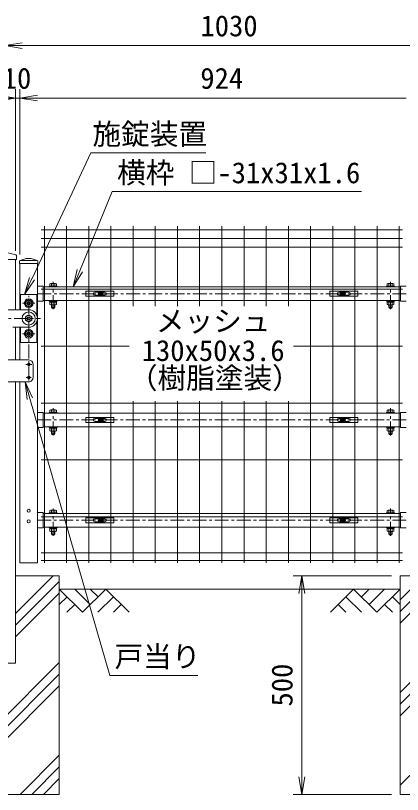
# Model space of a CAD drawing. Units: millimetres, scale not verified. Extents: x -4200 to 4200, y -2970 to 2970.
# Drawn here: x -2619 to -1734, y -722 to 1060 of the extents above; entities that cross this region are included whole.
import ezdxf
from ezdxf.enums import TextEntityAlignment as Align

# ---------------------------------------------------------------- set-up
doc = ezdxf.new("R2010")
doc.units = ezdxf.units.MM
doc.header["$LTSCALE"] = 20
doc.linetypes.add('USER1', pattern=[50.8, 31.75, -6.35, 6.35, -6.35])
for name, color, linetype, lineweight in [('0-0_D-STR-TXT', 7, 'Continuous', 9), ('0-1_LAYER04', 7, 'Continuous', 9), ('0-2_D-BGD', 7, 'Continuous', 9), ('0-3_D-BMK', 2, 'USER1', 13), ('0-4_D-STR1', 1, 'Continuous', 18), ('0-5_D-STR-DIM', 7, 'Continuous', 9), ('0-6_0', 7, 'Continuous', 9), ('0-7_D-DCR-HCH', 7, 'Continuous', 9), ('0-8_D-STR3', 3, 'Continuous', 13), ('0-9_LAYER06', 7, 'Continuous', 9), ('0-A_Defpoints', 6, 'Continuous', 18), ('0-B_D-STR2', 7, 'Continuous', 9)]:
    doc.layers.add(name, color=color, linetype=linetype, lineweight=lineweight)
doc.styles.add('ＭＳ ゴシック', font='')
doc.styles.get('ＭＳ ゴシック').set_extended_font_data('MS Gothic')

# ---------------------------------------------------------------- blocks, each defined once
blk = doc.blocks.new('_Open')
at = {"layer": '0-6_0'}
blk.add_line((-20, 3.33), (0, 0), dxfattribs=at)
blk.add_lwpolyline([(-20, -3.33), (0, 0), (-20, 0)], dxfattribs=at)
blk = doc.blocks.new('U5')
at = {"layer": '0-3_D-BMK'}
for p, q in [((1720, 12208), (1720, 13449.8)), ((17160, 12208), (17160, 13449.8)), ((1000, 12915), (17880, 12915)), ((317.5, 12480), (882.5, 12480)), ((600, 8940), (600, 12820)), ((-1084.3, 11780), (1136.8, 11780)), ((317.5, 11080), (882.5, 11080)), ((462.3, 9680), (737.7, 9680)), ((479.8, 9080), (720.2, 9080)), ((1720, 6428), (1720, 7669.8)), ((17160, 6428), (17160, 7669.8)), ((17880, 7135), (1000, 7135)), ((1720, 1837), (1720, 3078.8)), ((17160, 1837), (17160, 3078.8)), ((17880, 2544), (1000, 2544))]:
    blk.add_line(p, q, dxfattribs=at)
at = {"layer": '0-4_D-STR1'}
for p, q in [((180, 14392), (180, 14300)), ((1020, 14300), (180, 14300)), ((200, 14300), (200, 12180)), ((213.8, 14437.9), (480, 14520)), ((979.2, 14440), (228, 14440)), ((720, 14520), (480, 14520)), ((986.2, 14437.9), (720, 14520)), ((1000, 14300), (1000, 600)), ((1020, 14392), (1020, 14300)), ((1000, 13265), (1260, 13265)), ((1260, 13265), (1260, 12565)), ((1260, 13225), (17620, 13225)), ((17620, 13265), (17620, 12565)), ((17880, 13265), (17620, 13265)), ((1000, 12565), (1260, 12565)), ((1260, 12605), (17620, 12605)), ((17880, 12565), (17620, 12565)), ((200, 11380), (200, 9880)), ((200, 8880), (200, 600)), ((1000, 7485), (1260, 7485)), ((1260, 7485), (1260, 6785)), ((17880, 7485), (17620, 7485)), ((17620, 7485), (17620, 6785)), ((1260, 7445), (17620, 7445)), ((1000, 6785), (1260, 6785)), ((1260, 6825), (17620, 6825)), ((17880, 6785), (17620, 6785)), ((1000, 2894), (1260, 2894)), ((1260, 2894), (1260, 2194)), ((1260, 2854), (17620, 2854)), ((17880, 2894), (17620, 2894)), ((17620, 2894), (17620, 2194)), ((1000, 2194), (1260, 2194)), ((1260, 2234), (17620, 2234)), ((17880, 2194), (17620, 2194)), ((200, 600), (1000, 600))]:
    blk.add_line(p, q, dxfattribs=at)
for centre in [(600, 2980), (600, 2500)]:
    blk.add_circle(centre, 70, dxfattribs=at)
for centre, start, end in [((228, 14392), 90, 180), ((972, 14392), 0, 72.84994)]:
    blk.add_arc(centre, 48, start, end, dxfattribs=at)
at = {"layer": '0-8_D-STR3'}
for p, q in [((1540, 13257), (1540, 13225)), ((1540, 13257), (1900, 13257)), ((1540, 13225), (1900, 13225)), ((1570, 13257), (1570, 13366)), ((1870.1, 13257), (1570, 13257)), ((1832.5, 13377.1), (1607.5, 13377.1)), ((1645, 13257), (1645, 13366)), ((1795, 13257), (1795, 13366)), ((1870.1, 13257), (1870.1, 13366)), ((1900, 13257), (1900, 13225)), ((16980, 13257), (16980, 13225)), ((17340, 13257), (16980, 13257)), ((17340, 13225), (16980, 13225)), ((17010, 13257), (17010, 13366)), ((17010, 13257), (17310, 13257)), ((17047.5, 13377.1), (17272.5, 13377.1)), ((17085, 13257), (17085, 13366)), ((17235, 13257), (17235, 13366)), ((17310, 13257), (17310, 13366)), ((17340, 13257), (17340, 13225)), ((980, 12880), (220, 12880)), ((220, 12880), (220, 12180)), ((980, 11904.9), (980, 12880)), ((600, 12641.7), (460, 12560.8)), ((460, 12399.2), (460, 12560.8)), ((600, 12641.7), (740, 12560.8)), ((740, 12399.2), (740, 12560.8)), ((1540, 12605), (1540, 12573)), ((1540, 12605), (1900, 12605)), ((1540, 12573), (1900, 12573)), ((1570, 12533), (1570, 12414)), ((1645, 12533), (1645, 12414)), ((1727.5, 12533), (1704.4, 12573)), ((1741.4, 12533), (1718.3, 12573)), ((1795, 12533), (1795, 12414)), ((1870.1, 12533), (1870.1, 12414)), ((1900, 12605), (1900, 12573)), ((16980, 12605), (16980, 12573)), ((17340, 12605), (16980, 12605)), ((17340, 12573), (16980, 12573)), ((17010, 12533), (17010, 12414)), ((17085, 12533), (17085, 12414)), ((17138.6, 12533), (17161.7, 12573)), ((17152.5, 12533), (17175.6, 12573)), ((17235, 12533), (17235, 12414)), ((17310, 12533), (17310, 12414)), ((17340, 12605), (17340, 12573)), ((-360, 12180), (600, 12180)), ((600, 12318.3), (460, 12399.2)), ((600, 12318.3), (740, 12399.2)), ((1607.5, 12403), (1832.5, 12403)), ((1640, 12277), (1640, 12403)), ((1640, 12277), (1660, 12257)), ((1640, 12277), (1800, 12277)), ((1660, 12257), (1660, 12403)), ((1780, 12257), (1660, 12257)), ((1780, 12257), (1780, 12403)), ((1780, 12257), (1800, 12277)), ((1800, 12277), (1800, 12403)), ((17272.5, 12403), (17047.5, 12403)), ((17080, 12277), (17080, 12403)), ((17100, 12257), (17080, 12277)), ((17240, 12277), (17080, 12277)), ((17100, 12257), (17100, 12403)), ((17100, 12257), (17220, 12257)), ((17220, 12257), (17220, 12403)), ((17240, 12277), (17220, 12257)), ((17240, 12277), (17240, 12403)), ((600, 11941.7), (460, 11860.8)), ((460, 11699.2), (460, 11860.8)), ((600, 11941.7), (740, 11860.8)), ((740, 11699.2), (740, 11860.8)), ((600, 11618.3), (460, 11699.2)), ((600, 11618.3), (740, 11699.2)), ((980, 11655.1), (980, 10680)), ((-120, 11380), (600, 11380)), ((220, 10680), (220, 11380)), ((600, 11241.7), (460, 11160.8)), ((600, 11241.7), (460, 11160.8)), ((460, 10999.2), (460, 11160.8)), ((460, 11160.8), (460, 10999.2)), ((600, 11241.7), (740, 11160.8)), ((600, 11241.7), (740, 11160.8)), ((740, 10999.2), (740, 11160.8)), ((740, 11160.8), (740, 10999.2)), ((600, 10918.3), (460, 10999.2)), ((600, 10918.3), (460, 10999.2)), ((600, 10918.3), (740, 10999.2)), ((600, 10918.3), (740, 10999.2)), ((980, 10680), (220, 10680)), ((-400, 9880), (600, 9880)), ((800, 9080), (800, 9680)), ((-400, 8880), (600, 8880)), ((1570, 7477), (1570, 7586)), ((1832.5, 7597.1), (1607.5, 7597.1)), ((1645, 7477), (1645, 7586)), ((1795, 7477), (1795, 7586)), ((1870, 7477), (1870, 7586)), ((17009.9, 7477), (17009.9, 7586)), ((17047.4, 7597.1), (17272.5, 7597.1)), ((17084.9, 7477), (17084.9, 7586)), ((17235, 7477), (17235, 7586)), ((17310, 7477), (17310, 7586)), ((1540, 7477), (1540, 7445)), ((1540, 7477), (1900, 7477)), ((1540, 7445), (1900, 7445)), ((1870, 7477), (1570, 7477)), ((1900, 7477), (1900, 7445)), ((16980, 7477), (16980, 7445)), ((17340, 7477), (16980, 7477)), ((17340, 7445), (16980, 7445)), ((17009.9, 7477), (17310, 7477)), ((17340, 7477), (17340, 7445)), ((1540, 6825), (1540, 6793)), ((1540, 6825), (1900, 6825)), ((1540, 6793), (1900, 6793)), ((1727.5, 6753), (1704.4, 6793)), ((1741.4, 6753), (1718.3, 6793)), ((1900, 6825), (1900, 6793)), ((16980, 6825), (16980, 6793)), ((17340, 6825), (16980, 6825)), ((17340, 6793), (16980, 6793)), ((17138.6, 6753), (17161.7, 6793)), ((17152.5, 6753), (17175.5, 6793)), ((17340, 6825), (17340, 6793)), ((1570, 6753), (1570, 6634)), ((1607.5, 6623), (1832.5, 6623)), ((1640, 6497), (1640, 6623)), ((1640, 6497), (1660, 6477)), ((1640, 6497), (1800, 6497)), ((1645, 6753), (1645, 6634)), ((1660, 6477), (1660, 6623)), ((1780, 6477), (1660, 6477)), ((1780, 6477), (1780, 6623)), ((1780, 6477), (1800, 6497)), ((1795, 6753), (1795, 6634)), ((1800, 6497), (1800, 6623)), ((1870, 6753), (1870, 6634)), ((17009.9, 6753), (17009.9, 6634)), ((17272.5, 6623), (17047.4, 6623)), ((17080, 6497), (17080, 6623)), ((17100, 6477), (17080, 6497)), ((17240, 6497), (17080, 6497)), ((17084.9, 6753), (17084.9, 6634)), ((17100, 6477), (17100, 6623)), ((17100, 6477), (17220, 6477)), ((17220, 6477), (17220, 6623)), ((17240, 6497), (17220, 6477)), ((17235, 6753), (17235, 6634)), ((17240, 6497), (17240, 6623)), ((17310, 6753), (17310, 6634)), ((1540, 2886), (1540, 2854)), ((1540, 2886), (1900, 2886)), ((1540, 2854), (1900, 2854)), ((1570, 2886), (1570, 2995)), ((1870, 2886), (1570, 2886)), ((1832.5, 3006.1), (1607.5, 3006.1)), ((1645, 2886), (1645, 2995)), ((1795, 2886), (1795, 2995)), ((1870, 2886), (1870, 2995)), ((1900, 2886), (1900, 2854)), ((16980, 2886), (16980, 2854)), ((17340, 2886), (16980, 2886)), ((17340, 2854), (16980, 2854)), ((17009.9, 2886), (17009.9, 2995)), ((17009.9, 2886), (17310, 2886)), ((17047.4, 3006.1), (17272.5, 3006.1)), ((17084.9, 2886), (17084.9, 2995)), ((17235, 2886), (17235, 2995)), ((17310, 2886), (17310, 2995)), ((17340, 2886), (17340, 2854)), ((1540, 2234), (1540, 2202)), ((1540, 2234), (1900, 2234)), ((1540, 2202), (1900, 2202)), ((1570, 2162), (1570, 2043)), ((1645, 2162), (1645, 2043)), ((1727.5, 2162), (1704.4, 2202)), ((1741.4, 2162), (1718.3, 2202)), ((1795, 2162), (1795, 2043)), ((1870, 2162), (1870, 2043)), ((1900, 2234), (1900, 2202)), ((16980, 2234), (16980, 2202)), ((17340, 2234), (16980, 2234)), ((17340, 2202), (16980, 2202)), ((17009.9, 2162), (17009.9, 2043)), ((17084.9, 2162), (17084.9, 2043)), ((17138.6, 2162), (17161.7, 2202)), ((17152.5, 2162), (17175.5, 2202)), ((17235, 2162), (17235, 2043)), ((17310, 2162), (17310, 2043)), ((17340, 2234), (17340, 2202)), ((1607.5, 2032), (1832.5, 2032)), ((1640, 1906), (1640, 2032)), ((1640, 1906), (1660, 1886)), ((1640, 1906), (1800, 1906)), ((1660, 1886), (1660, 2032)), ((1780, 1886), (1660, 1886)), ((1780, 1886), (1780, 2032)), ((1780, 1886), (1800, 1906)), ((1800, 1906), (1800, 2032)), ((17272.5, 2032), (17047.4, 2032)), ((17080, 1906), (17080, 2032)), ((17100, 1886), (17080, 1906)), ((17240, 1906), (17080, 1906)), ((17100, 1886), (17100, 2032)), ((17100, 1886), (17220, 1886)), ((17220, 1886), (17220, 2032)), ((17240, 1906), (17220, 1886)), ((17240, 1906), (17240, 2032))]:
    blk.add_line(p, q, dxfattribs=at)
for points in [[(1874, 12533), (1566, 12533), (1566, 12573)], [(1874, 12533), (1874, 12573), (1566, 12573)], [(17006, 12533), (17314, 12533), (17314, 12573)], [(17006, 12533), (17006, 12573), (17314, 12573)], [(1874, 6753), (1566, 6753), (1566, 6793)], [(1874, 6753), (1874, 6793), (1566, 6793)], [(17006, 6753), (17314, 6753), (17314, 6793)], [(17006, 6753), (17006, 6793), (17314, 6793)], [(1874, 2162), (1566, 2162), (1566, 2202)], [(1874, 2162), (1874, 2202), (1566, 2202)], [(17006, 2162), (17314, 2162), (17314, 2202)], [(17006, 2162), (17006, 2202), (17314, 2202)]]:
    blk.add_lwpolyline(points, dxfattribs=at)
for centre, radius in [((600, 12480), 200), ((600, 12480), 140), ((600, 12480), 80), ((600, 12480), 70), ((600, 11780), 300), ((600, 11780), 140), ((600, 11780), 80), ((600, 11780), 70), ((600, 11080), 200), ((600, 11080), 200), ((600, 11080), 140), ((600, 11080), 140), ((600, 11080), 80), ((600, 11080), 80), ((600, 11080), 70), ((600, 11080), 70), ((600, 9680), 60), ((600, 9080), 60)]:
    blk.add_circle(centre, radius, dxfattribs=at)
for centre, radius, start, end in [((1607.5, 13308), 69.1, 57.13278, 122.86722), ((1720, 13117.2), 259.8, 73.22135, 106.77865), ((1832.5, 13308), 69.1, 57.13278, 122.86722), ((17047.5, 13308), 69.1, 57.13278, 122.86722), ((17160, 13117.2), 259.8, 73.22135, 106.77865), ((17272.5, 13308), 69.1, 57.13278, 122.86722), ((600, 11780), 400, 270, 89.99983), ((1607.5, 12472.1), 69.1, 237.13278, 302.86722), ((1720, 12662.8), 259.8, 253.22135, 286.77865), ((1832.5, 12472.1), 69.1, 237.13278, 302.86722), ((17047.5, 12472.1), 69.1, 237.13278, 302.86722), ((17160, 12662.8), 259.8, 253.22135, 286.77865), ((17272.5, 12472.1), 69.1, 237.13278, 302.86722), ((600, 9680), 200, 0, 90), ((600, 9080), 200, 270, 0.00001), ((1607.5, 7528), 69.1, 57.13278, 122.86722), ((1720, 7337.2), 259.8, 73.22135, 106.77865), ((1832.5, 7528), 69.1, 57.13278, 122.86722), ((17047.4, 7528), 69.1, 57.13278, 122.86722), ((17160, 7337.2), 259.8, 73.22135, 106.77865), ((17272.5, 7528), 69.1, 57.13278, 122.86722), ((1607.5, 6692.1), 69.1, 237.13278, 302.86722), ((1720, 6882.8), 259.8, 253.22135, 286.77865), ((1832.5, 6692.1), 69.1, 237.13278, 302.86722), ((17047.4, 6692.1), 69.1, 237.13278, 302.86722), ((17160, 6882.8), 259.8, 253.22135, 286.77865), ((17272.5, 6692.1), 69.1, 237.13278, 302.86722), ((1607.5, 2937), 69.1, 57.13278, 122.86722), ((1720, 2746.2), 259.8, 73.22135, 106.77865), ((1832.5, 2937), 69.1, 57.13278, 122.86722), ((17047.4, 2937), 69.1, 57.13278, 122.86722), ((17160, 2746.2), 259.8, 73.22135, 106.77865), ((17272.5, 2937), 69.1, 57.13278, 122.86722), ((1607.5, 2101.1), 69.1, 237.13278, 302.86722), ((1720, 2291.8), 259.8, 253.22135, 286.77865), ((1832.5, 2101.1), 69.1, 237.13278, 302.86722), ((17047.4, 2101.1), 69.1, 237.13278, 302.86722), ((17160, 2291.8), 259.8, 253.22135, 286.77865), ((17272.5, 2101.1), 69.1, 237.13278, 302.86722)]:
    blk.add_arc(centre, radius, start, end, dxfattribs=at)
at = {"layer": '0-9_LAYER06'}
for p, q in [((220, 12180), (220, 12180)), ((980, 11904.9), (980, 11904.9)), ((220, 11380), (220, 11380))]:
    blk.add_line(p, q, dxfattribs=at)
at = {"layer": '0-A_Defpoints'}
for centre in [(3900, 12915), (14980, 12915), (3900, 7135), (14980, 7135), (3900, 2544), (14980, 2544)]:
    blk.add_circle(centre, 80, dxfattribs=at)
blk = doc.blocks.new('A$C1aa64d16')
at = {"layer": '0-8_D-STR3'}
for p, q in [((-679.7, 120), (590.3, 120)), ((-679.7, -120), (-679.7, 120)), ((-274.7, 70), (-91.2, 70)), ((-37.1, 8.4), (-63, 7.9)), ((-63, 7.9), (-63, -7.9)), ((-7.9, 63), (-8.4, 37.1)), ((-7.9, 63), (7.9, 63)), ((7.9, 63), (8.4, 37.1)), ((37.1, 8.4), (63, 7.9)), ((63, 7.9), (63, -7.9)), ((91.2, 70), (185.3, 70)), ((-274.7, -70), (-91.2, -70)), ((-37.1, -8.4), (-63, -7.9)), ((-7.9, -63), (-8.4, -37.1)), ((37.1, -8.4), (63, -7.9)), ((91.2, -70), (185.3, -70))]:
    blk.add_line(p, q, dxfattribs=at)
for points in [[(-679.7, -120), (590.3, -120), (590.3, 120)], [(-7.9, -63), (7.9, -63), (8.4, -37.1)]]:
    blk.add_lwpolyline(points, dxfattribs=at)
for radius in [115, 105]:
    blk.add_circle((0, 0), radius, dxfattribs=at)
for centre, radius, start, end in [((-274.7, 0), 70, 90, 270), ((-38.1, 38.1), 29.8, 270, 0), ((38.1, 38.1), 29.8, 180, 270), ((185.3, 0), 70, 270, 90), ((-38.1, -38.1), 29.8, 0, 90), ((38.1, -38.1), 29.8, 90, 180)]:
    blk.add_arc(centre, radius, start, end, dxfattribs=at)
blk = doc.blocks.new('A$Cf29bf4b8')
at = {"layer": '0-8_D-STR3'}
for p, q in [((-590.3, 120), (679.7, 120)), ((-590.3, -120), (-590.3, 120)), ((-185.3, 70), (-91.2, 70)), ((-37.1, 8.4), (-63, 7.9)), ((-63, 7.9), (-63, -7.9)), ((-7.9, 63), (-8.4, 37.1)), ((-7.9, 63), (7.9, 63)), ((7.9, 63), (8.4, 37.1)), ((37.1, 8.4), (63, 7.9)), ((63, 7.9), (63, -7.9)), ((91.2, 70), (274.7, 70)), ((-185.3, -70), (-91.2, -70)), ((-37.1, -8.4), (-63, -7.9)), ((-7.9, -63), (-8.4, -37.1)), ((37.1, -8.4), (63, -7.9)), ((91.2, -70), (274.7, -70))]:
    blk.add_line(p, q, dxfattribs=at)
for points in [[(-590.3, -120), (679.7, -120), (679.7, 120)], [(-7.9, -63), (7.9, -63), (8.4, -37.1)]]:
    blk.add_lwpolyline(points, dxfattribs=at)
for radius in [115, 105]:
    blk.add_circle((0, 0), radius, dxfattribs=at)
for centre, radius, start, end in [((-185.3, 0), 70, 90, 270), ((-38.1, 38.1), 29.8, 270, 0), ((38.1, 38.1), 29.8, 180, 270), ((274.7, 0), 70, 270, 90), ((-38.1, -38.1), 29.8, 0, 90), ((38.1, -38.1), 29.8, 90, 180)]:
    blk.add_arc(centre, radius, start, end, dxfattribs=at)

msp = doc.modelspace()

# ---------------------------------------------------------------- linework, layer by layer
at = {"layer": '0-0_D-STR-TXT'}
for points in [[(-2183.62, 745.78), (-2446.95, 745.78), (-2581.36, 457.93)], [(-1826.95, 657.52), (-2397.54, 657.52), (-2472.08, 475.94)], [(-2202.14, -450.33), (-2403.2, -450.33), (-2586.28, 183.26)]]:
    msp.add_lwpolyline(points, dxfattribs=at)
at = {"layer": '0-1_LAYER04'}
for p, q in [((-2618.92, -222.32), (-2518.92, -222.32)), ((-1738.92, -222.32), (-1738.92, -722.31)), ((-1638.92, -222.32), (-1738.92, -222.32)), ((-1488.92, -722.31), (-1738.92, -722.31))]:
    msp.add_line(p, q, dxfattribs=at)
for points in [[(-2518.92, -722.31), (-2768.92, -722.31), (-2768.92, -222.32)], [(-2518.92, -722.31), (-2518.92, -222.32), (-2618.92, -222.32)]]:
    msp.add_lwpolyline(points, dxfattribs=at)
at = {"layer": '0-2_D-BGD'}
msp.add_line((-2518.92, -252.31), (-1738.92, -252.31), dxfattribs=at)
at = {"layer": '0-4_D-STR1'}
for p, q in [((-2670.92, 501.68), (-2616.92, 501.68)), ((-2636.42, 516.68), (-2618.63, 512.6)), ((-2618.92, 501.68), (-2618.92, 386.68)), ((-2617.07, 510.68), (-2616.92, 501.68)), ((-2618.92, 346.68), (-2618.92, 271.68)), ((-2618.92, 221.68), (-2618.92, -422.32)), ((-2618.92, -422.32), (-2668.92, -422.32))]:
    msp.add_line(p, q, dxfattribs=at)
msp.add_arc((-2619.07, 510.65), 2, 1, 77.06218, dxfattribs=at)
at = {"layer": '0-5_D-STR-DIM'}
for p, q in [((-1653.92, 991.06), (-2603.92, 991.06)), ((-2618.92, 521.68), (-2618.92, 891.06)), ((-2608.92, 512.69), (-2608.92, 891.06)), ((-2608.92, 512.69), (-2608.92, 891.06)), ((-2618.92, 871.06), (-2608.92, 871.06)), ((-2568.92, 871.06), (-1724.92, 871.06)), ((-2568.92, 871.06), (-2528.92, 871.06)), ((-1724.92, 871.06), (-1764.92, 871.06)), ((-1758.92, -222.32), (-1983.92, -222.32)), ((-1963.92, -262.32), (-1963.92, -682.31)), ((-1758.92, -722.31), (-1983.92, -722.31))]:
    msp.add_line(p, q, dxfattribs=at)
at = {"layer": '0-7_D-DCR-HCH'}
for p, q in [((-2618.92, -308.54), (-2532.69, -222.32)), ((-1738.92, -303.59), (-1657.65, -222.32)), ((-1738.92, -277.07), (-1684.16, -222.32)), ((-1738.92, -330.1), (-1638.92, -230.1)), ((-2618.92, -335.06), (-2518.92, -235.06)), ((-2618.92, -361.57), (-2518.92, -261.57)), ((-2465.7, -305.53), (-2518.92, -252.31)), ((-2447.97, -287.79), (-2483.44, -252.31)), ((-2412.49, -252.31), (-2465.7, -305.53)), ((-2430.14, -270.14), (-2447.97, -252.31)), ((-2412.49, -252.31), (-2359.28, -305.53)), ((-1845.34, -252.31), (-1898.55, -305.53)), ((-1845.34, -252.31), (-1792.13, -305.53)), ((-1827.6, -270.05), (-1809.87, -252.31)), ((-1809.87, -287.79), (-1774.39, -252.31)), ((-1792.13, -305.53), (-1738.92, -252.31)), ((-2501.18, -270.05), (-2518.92, -287.71)), ((-2394.76, -270.05), (-2430.39, -305.53)), ((-1863.08, -270.05), (-1827.44, -305.53)), ((-1756.66, -270.05), (-1738.92, -287.71)), ((-2483.44, -287.79), (-2501.26, -305.53)), ((-2377.02, -287.79), (-2394.84, -305.53)), ((-1880.82, -287.79), (-1863, -305.53)), ((-1774.39, -287.79), (-1756.57, -305.53)), ((-1738.92, -489.2), (-1638.92, -389.2)), ((-2768.92, -670.67), (-2518.92, -420.67)), ((-1738.92, -515.72), (-1638.92, -415.72)), ((-1738.92, -542.24), (-1619, -422.32)), ((-2768.92, -697.19), (-2518.92, -447.19)), ((-1738.92, -701.33), (-1488.92, -451.33)), ((-2767.53, -722.31), (-2518.92, -473.71)), ((-2608.43, -722.31), (-2518.92, -632.8)), ((-2581.91, -722.31), (-2518.92, -659.32)), ((-2555.39, -722.31), (-2518.92, -685.84))]:
    msp.add_line(p, q, dxfattribs=at)
at = {"layer": '0-B_D-STR2'}
for p, q in [((-2553.08, 577.68), (-2553.08, -192.32)), ((-2502.31, 577.68), (-2502.31, -192.32)), ((-2451.54, 577.68), (-2451.54, -192.32)), ((-2400.77, 577.68), (-2400.77, -192.32)), ((-2350, 577.68), (-2350, 394.87)), ((-2299.23, 577.68), (-2299.23, 394.87)), ((-2248.46, 577.68), (-2248.46, 394.87)), ((-2197.69, 577.68), (-2197.69, 394.87)), ((-2146.92, 577.68), (-2146.92, 394.87)), ((-2096.15, 577.68), (-2096.15, 394.87)), ((-2045.38, 577.68), (-2045.38, 394.87)), ((-1994.61, 577.68), (-1994.61, 394.87)), ((-1943.84, 577.68), (-1943.84, -192.32)), ((-1893.07, 577.68), (-1893.07, -192.32)), ((-1842.3, 577.68), (-1842.3, -192.32)), ((-1791.53, 577.68), (-1791.53, -192.32)), ((-1740.76, 577.68), (-1740.76, -192.32)), ((-2560.08, 569.26), (-1733.76, 569.26)), ((-2560.08, 549.68), (-1733.76, 549.68)), ((-2560.08, 530.11), (-1733.76, 530.11)), ((-2560.08, 433.68), (-1733.76, 433.68)), ((-2560.08, 303.43), (-2359.01, 303.43)), ((-1982.59, 303.43), (-1733.76, 303.43)), ((-2560.08, 173.18), (-1733.76, 173.18)), ((-2350, 177.62), (-2350, -192.32)), ((-2299.23, 177.62), (-2299.23, -192.32)), ((-2248.46, 177.62), (-2248.46, -192.32)), ((-2197.69, 177.62), (-2197.69, -192.32)), ((-2146.92, 177.62), (-2146.92, -192.32)), ((-2096.15, 177.62), (-2096.15, -192.32)), ((-2045.38, 177.62), (-2045.38, -192.32)), ((-1994.61, 177.62), (-1994.61, -192.32)), ((-2560.08, 42.93), (-1733.76, 42.93)), ((-2560.08, -87.32), (-1733.76, -87.32)), ((-2560.08, -169.33), (-1733.76, -169.33)), ((-2560.08, -186.92), (-1733.76, -186.92))]:
    msp.add_line(p, q, dxfattribs=at)

# ---------------------------------------------------------------- block references
at = {"layer": '0-0_D-STR-TXT', "xscale": 2, "yscale": 2}
for p, rotation in [((-2487.27, 438.94), 247.67983), ((-2598.29, 421.68), 244.96942), ((-2597.38, 221.68), 106.11624)]:
    msp.add_blockref('_Open', p, dxfattribs=dict(at, rotation=rotation))
at = {"layer": '0-5_D-STR-DIM', "xscale": 2, "yscale": 2}
for p, rotation in [((-2643.92, 991.06), 180), ((-2608.92, 871.06), 180), ((-2608.92, 871.06), 180), ((-1963.92, -222.32), 90), ((-1963.92, -722.31), 270)]:
    msp.add_blockref('_Open', p, dxfattribs=dict(at, rotation=rotation))
at = {"layer": '0-5_D-STR-DIM'}
for name, p, xscale, yscale in [('_Open', (-2618.92, 871.06), 2, 2), ('A$C1aa64d16', (-2423.92, 423.44), 0.05, 0.05), ('A$Cf29bf4b8', (-1869.92, 423.44), 0.05, 0.05), ('A$C1aa64d16', (-2423.92, 134.43), 0.05, 0.05), ('A$Cf29bf4b8', (-1869.92, 134.43), 0.05, 0.05), ('A$C1aa64d16', (-2423.92, -95.12), 0.05, 0.05), ('A$Cf29bf4b8', (-1869.92, -95.12), 0.05, 0.05)]:
    msp.add_blockref(name, p, dxfattribs=dict(at, xscale=xscale, yscale=yscale))
at = {"layer": '0-6_0', "xscale": 0.05, "yscale": 0.05}
msp.add_blockref('U5', (-2618.92, -222.32), dxfattribs=at)

# ---------------------------------------------------------------- texts
at = {"layer": '0-0_D-STR-TXT', "style": 'ＭＳ ゴシック'}
for s, p in [('施錠装置', (-2443.03, 750.17)), ('横枠 □-31x31x1.6', (-2386.65, 661.71)), ('メッシュ', (-2297.86, 322.55)), ('130x50x3.6', (-2330.35, 254.91)), ('（樹脂塗装）', (-2359.72, 192.08)), ('戸当り', (-2392.51, -445.24))]:
    msp.add_text(s, height=48.09, dxfattribs=at).set_placement(p, align=Align.BOTTOM_LEFT)
at = {"layer": '0-5_D-STR-DIM', "style": 'ＭＳ ゴシック'}
for s, p in [('1030', (-2195.82, 997.81)), ('10', (-2648.32, 877.81)), ('924', (-2196.17, 877.81))]:
    msp.add_text(s, height=48.09, dxfattribs=at).set_placement(p, align=Align.BOTTOM_LEFT)
msp.add_text('500', height=48.09, rotation=90, dxfattribs=at).set_placement((-1970.67, -521.19), align=Align.BOTTOM_LEFT)

doc.saveas('drawing.dxf')
